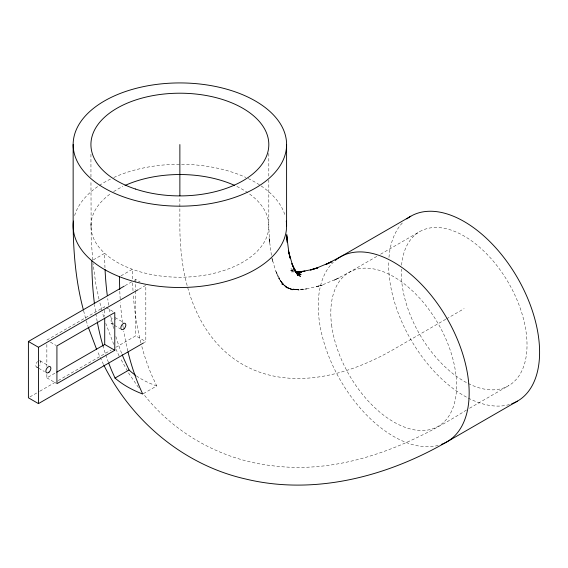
<?xml version="1.0" encoding="UTF-8"?>
<svg xmlns="http://www.w3.org/2000/svg" width="568" height="568" viewBox="0 0 568 568"><rect width="100%" height="100%" fill="white"/><g stroke="black" fill="none" stroke-linecap="round" stroke-linejoin="round"><path stroke-width="0.43" stroke-dasharray="2.84 2.13" d="M93.358 259.86L104.689 253.314A389.108 224.651 -60 0 0 104.973 267.677M121.027 275.835L132.358 269.289A389.108 224.651 -60 0 0 132.5 279.385M125.024 285.69L133.459 280.819M134.226 280.372L135.759 279.491L140.076 281.976M46.853 340.097L104.711 306.699L104.711 309.333M138.919 289.282L145.82 285.299L145.82 341.624L144.286 342.511M46.853 374.347L46.853 377.862L55.991 372.587M29.934 396.911L39.135 391.6M39.902 391.16L57.538 380.979M58.305 380.532L111.221 349.987M115.822 347.325L135.759 335.816L145.82 341.624M376.79 256.402L349.228 272.313L333.75 280.429L338.982 277.979L324.03 284.227L316.206 286.847L322.304 285.072L307.288 288.757L299.947 289.872L306.663 288.92L292.151 289.666L299.087 289.602L292.215 289.204L299.059 290.014L285.96 287.678L292.634 289.311L286.421 287.373L292.719 289.708L286.79 287.273L292.612 290.22L281.607 283.865L287.067 287.436L281.998 283.524L287.174 287.798L282.388 283.389L287.138 288.359L278.561 278.185L282.694 283.709L278.909 277.951L282.324 283.986L275.707 271.042L278.242 277.34L275.544 270.432L271.88 258.106M380.617 254.194L419.66 231.652M143.434 393.61L156.718 385.942L151.677 375.1A389.108 224.651 -60 0 1 141.737 346.111M445.759 319.28L393.695 349.341A302.396 174.589 -60 0 1 179.871 225.886L179.871 196.713M446.526 318.84L464.134 308.672M466.491 410.011C409.258 446.37 341.815 474.578 272.69 465.781C222.18 460.265 174.362 433.739 143.172 393.603M469.558 408.243L508.601 385.693M293.06 271.042L289.63 270.29L292.832 271.071M293.564 270.971L291.931 270.46L293.443 271.021M106.152 307.529L113.337 311.676M115.048 317.562L123.668 322.539M111.491 323.717L113.643 324.967M114.36 325.379L120.111 328.702M50.445 342.177L56.197 345.493M40.08 360.836L48.706 365.82M36.522 366.999L37.964 367.83M38.681 368.249L44.432 371.564M46.853 377.862L56.197 383.258M293.053 270.091L290.951 268.749L293.131 270.176M138.5 387.518L128.766 373.29L120.238 358.081M115.837 348.958L119.394 356.555M103.447 364.436L97.284 351.059M113.742 344.371L105.776 323.44M103.71 317.036L102.325 312.095M86.194 320.664L88.068 326.486M99.925 302.893L102.105 311.257M83.645 310.881L85.768 319.031M271.98 258.667L272.739 261.749L272.079 258.511M98.981 299.031L95.793 283.844L93.053 263.46M271.419 255.28L269.026 237.587L269.516 243.338L268.813 225.886L268.813 179.914M92.691 259.995L91.199 239.369L90.958 180.745M90.994 223.998L91.05 228.513M90.937 154.262L90.958 177.209M268.813 153.388L268.813 176.378M135.759 279.491L135.759 290.049M135.759 290.93L135.759 335.816M104.711 310.206L104.711 316.355M46.853 344.492L46.853 366.445M115.737 318.683A3.557 2.052 -60 0 1 115.737 319.741M113.493 323.405A3.557 2.052 -60 0 1 110.753 322.091A3.557 2.052 -60 0 1 113.493 317.618M39.682 360.694A3.557 2.052 -60 0 1 39.682 365.558M37.609 367.113A3.557 2.052 -60 0 1 35.784 365.373A3.557 2.052 -60 0 1 37.609 361.525M74.656 215.549A106.727 61.621 0 0 1 110.753 178.934M113.799 177.493A106.727 61.621 0 0 1 245.937 177.493M248.251 178.572A106.727 61.621 0 0 1 285.321 216.38M438.184 445.411A106.727 61.621 60 0 1 339.991 379.552A106.727 61.621 60 0 1 333.317 262.203M509.404 404.53A106.727 61.621 60 0 1 429.032 365.558A106.727 61.621 60 0 1 388.725 261.656M388.974 257.446A106.727 61.621 60 0 1 403.173 222.102M236.856 186.46A88.942 51.347 0 0 1 248.322 258.667A88.942 51.347 0 0 1 123.284 265.497A88.942 51.347 0 0 1 111.094 193.326M113.65 191.608A88.942 51.347 0 0 1 122.887 186.46M121.63 353.296A389.108 224.651 -60 0 1 115.638 335.724M113.636 328.517A389.108 224.651 -60 0 1 110.746 316.135M109.908 311.903A389.108 224.651 -60 0 1 109.283 308.481M108.729 305.222A389.108 224.651 -60 0 1 107.721 298.626M401.569 265.185A88.942 51.347 60 0 1 499.968 269.686A88.942 51.347 60 0 1 492.037 389.861A88.942 51.347 60 0 1 401.306 269.133M108.396 362.263A407.263 235.138 -60 0 1 103.064 346.153M97.178 321.332A407.263 235.138 -60 0 1 94.558 304.661M127.814 351.152A407.263 235.138 -60 0 1 123.746 331.037M123.206 327.601A407.263 235.138 -60 0 1 120.444 302.765M120.196 299.116A407.263 235.138 -60 0 1 119.763 290.248M140.892 342.873A389.108 224.651 -60 0 1 133.239 294.188M133.004 290.702A389.108 224.651 -60 0 1 132.593 282.232M156.718 385.942A81.444 47.023 0 0 1 136.199 375.767M294.011 271.866L291.512 271.902L294.011 271.88M331.591 324.931A88.942 51.347 60 0 0 433.334 428.599A88.942 51.347 60 0 0 416.159 294.48A88.942 51.347 60 0 0 331.591 324.931"/><path stroke-width="0.85" d="M143.519 342.951L38.461 403.607L28.4 397.799L28.4 341.474L124.257 286.13M28.4 341.474L38.461 347.282L138.152 289.723M56.75 372.146L104.711 344.456L114.779 350.264L114.779 312.506L56.921 345.912L56.921 383.67L114.779 350.264M108.687 363.044A407.263 235.138 -60 0 0 112.073 371.465L115.027 378.061L129.05 369.967A81.444 47.023 0 0 0 135.418 375.221M410.77 216.245L340.331 256.906L325.67 264.596L331.946 261.663L317.881 267.535L310.519 269.999L317.839 267.876L310.767 269.821L297.802 272.228M517.498 401.1L447.059 441.769C387.007 476.58 314.352 495.658 245.596 478.994C184.167 465.135 131.719 421.229 103.859 365.181M297.746 272.249L305.002 271.213L295.679 271.838L299.485 273.272L295.608 271.674M295.672 271.873L299.833 271.838L295.864 271.603M295.623 271.611L301.693 272.441L296.034 271.852M295.601 271.824L301.04 274.571L295.864 271.887M295.317 271.603L297.504 273.031L295.509 271.49M295.332 271.497L299.059 274.578L295.921 271.681M295.807 271.717L300.365 276.481L294.607 269.878M293.954 269.097L297.419 273.74L293.919 268.416L298.022 275.665L291.874 263.63L294.913 271.184L292.385 264.731L288.352 250.85L290.17 258.255L288.622 250.644L286.677 235.521L287.266 242.422L286.769 234.257M129.05 369.967L124.009 359.118A389.108 224.651 -60 0 1 122.212 354.766M96.681 349.547L88.338 327.317M83.432 310.064C76.013 282.381 73.4 253.626 73.151 225.034L73.144 144.549M286.599 144.549A106.727 61.621 0 0 1 126.508 197.912A106.727 61.621 0 0 1 126.508 91.185A106.727 61.621 0 0 1 286.599 144.549L286.599 225.886M179.871 144.549L179.871 195.825M104.711 318.115L104.711 344.456M38.461 347.282L38.461 403.607M286.279 221.108A106.727 61.621 0 0 1 179.829 287.5A106.727 61.621 0 0 1 73.471 221.059M103.064 346.153A407.263 235.138 -60 0 1 97.313 322.049M94.444 303.788A407.263 235.138 -60 0 1 91.846 260.726M335.106 260.584A106.727 61.621 60 0 1 447.059 318.527A106.727 61.621 60 0 1 441.265 444.453M406.795 218.914A106.727 61.621 60 0 1 518.179 279.058A106.727 61.621 60 0 1 511.697 403.791M125.031 185.459A88.942 51.347 0 0 1 234.712 185.459M115.02 378.061A98.427 56.828 0 0 0 142.696 394.036L139.742 387.447A407.263 235.138 -60 0 1 128.02 352.011M119.734 289.51A407.263 235.138 -60 0 1 119.521 276.701M107.274 295.289A389.108 224.651 -60 0 1 105.052 269.452M123.98 328.879A3.557 2.052 -60 0 0 125.109 323.369A3.557 2.052 -60 0 0 120.899 327.097A3.557 2.052 -60 0 0 123.98 328.879M49.018 372.161A3.557 2.052 -60 0 0 50.14 366.651A3.557 2.052 -60 0 0 45.937 370.379A3.557 2.052 -60 0 0 49.018 372.161M135.404 189.023A88.942 51.347 0 0 0 268.813 144.549A88.942 51.347 0 0 0 135.404 100.082A88.942 51.347 0 0 0 135.404 189.023"/></g></svg>
